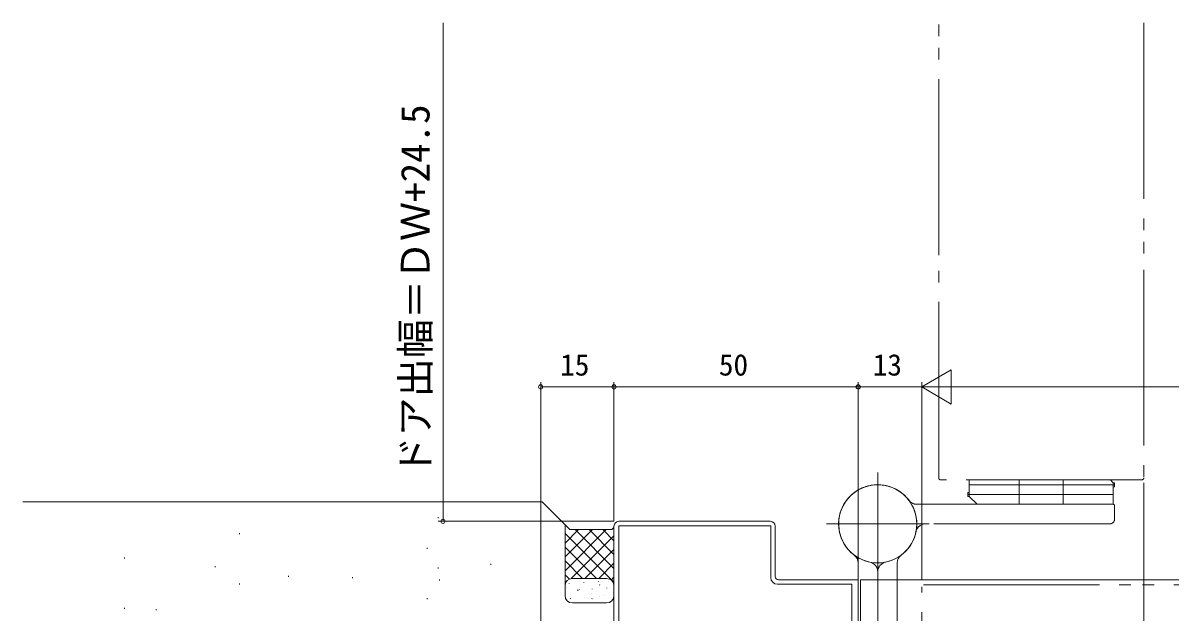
# Model space of a CAD drawing. Units: millimetres, scale not verified. Extents: x -693 to 693, y -1120 to 1122.
# Drawn here: x -122.7 to 112.1, y -776.6 to -656.1 of the extents above; entities that cross this region are included whole.
import ezdxf
from ezdxf.enums import TextEntityAlignment as Align

# ---------------------------------------------------------------- set-up
doc = ezdxf.new("R2010")
doc.units = ezdxf.units.MM
doc.header["$LTSCALE"] = 4
for name, pattern in [('CHAIN2', [12, 9, -1, 1, -1]), ('DASHED3', [4, 3, -1]), ('DOUBLE_CHAIN2', [12.8, 9, -1, 0.6, -0.6, 0.6, -1])]:
    doc.linetypes.add(name, pattern=pattern)
for name, color, linetype, lineweight in [('0-2_YKK_ZWAK', 3, 'Continuous', 9), ('0-3_YKK_11', 3, 'Continuous', 18), ('0-4_YKK_12', 2, 'Continuous', 9), ('0-5_YKK_13', 4, 'Continuous', 9), ('0-6_YKK_D', 6, 'Continuous', 9), ('0-7_YSS_K', 7, 'Continuous', 9)]:
    doc.layers.add(name, color=color, linetype=linetype, lineweight=lineweight)
doc.styles.add('ＭＳ ゴシック', font='')
doc.styles.get('ＭＳ ゴシック').set_extended_font_data('MS Gothic')

msp = doc.modelspace()

# ---------------------------------------------------------------- linework, layer by layer
at = {"layer": '0-2_YKK_ZWAK'}
for p, q in [((-37.724, -757.202), (-37.724, -757.402)), ((-78.381, -760.464), (-78.381, -760.664)), ((-3.342, -759.768), (-11.755, -768.181)), ((-6.171, -759.768), (-11.755, -765.353)), ((-8.999, -759.768), (-11.755, -762.525)), ((-1.744, -770.537), (-11.755, -760.525)), ((-1.743, -767.709), (-9.684, -759.768)), ((-1.743, -764.88), (-6.855, -759.768)), ((-1.743, -762.052), (-4.027, -759.768)), ((-1.851, -761.105), (-10.514, -769.768)), ((-101.973, -765.484), (-101.973, -765.684)), ((-39.982, -763.476), (-39.982, -763.676)), ((-5.34, -769.768), (-11.755, -763.353)), ((-1.743, -763.826), (-7.685, -769.768)), ((-83.401, -767.241), (-83.401, -767.441)), ((-37.724, -767.502), (-37.724, -767.702)), ((-26.932, -766.739), (-26.932, -766.939)), ((-8.169, -769.768), (-11.755, -766.182)), ((-1.743, -766.655), (-4.857, -769.768)), ((-68.342, -769.248), (-68.342, -769.448)), ((-55.292, -769.499), (-55.292, -769.699)), ((-37.473, -770.001), (-37.473, -770.201)), ((-10.867, -769.899), (-11.755, -769.01)), ((-3.244, -769.768), (-10.256, -769.768)), ((-1.744, -769.483), (-2.335, -770.075)), ((-78.381, -770.765), (-78.381, -770.965)), ((-11.756, -771.268), (-11.756, -773.268)), ((-11.537, -771.601), (-11.534, -771.591)), ((-10.889, -770.861), (-10.892, -770.811)), ((-9.177, -772.168), (-9.181, -772.119)), ((-9.101, -772.313), (-9.052, -772.226)), ((-8.885, -772.06), (-8.883, -772.051)), ((-7.906, -770.65), (-7.91, -770.6)), ((-6.195, -771.957), (-6.198, -771.907)), ((-4.924, -770.438), (-4.927, -770.388)), ((-4.672, -771.112), (-4.623, -771.025)), ((-3.212, -771.745), (-3.216, -771.696)), ((-2.888, -770.464), (-2.885, -770.454)), ((-1.828, -772.72), (-1.779, -772.633)), ((-1.744, -773.268), (-1.744, -771.268)), ((-39.982, -773.776), (-39.982, -773.976)), ((-10.674, -773.894), (-10.677, -773.844)), ((-10.256, -774.768), (-3.244, -774.768)), ((-7.691, -773.682), (-7.695, -773.632)), ((-6.327, -772.857), (-6.324, -772.848)), ((-6.257, -773.92), (-6.208, -773.833)), ((-4.709, -773.471), (-4.712, -773.421)), ((-3.662, -773.269), (-3.66, -773.259)), ((-2.999, -774.748), (-3.001, -774.728)), ((-101.973, -775.784), (-101.973, -775.984)), ((-95.447, -776.025), (-95.447, -776.225))]:
    msp.add_line(p, q, dxfattribs=at)
for centre, start, end in [((-10.256, -771.268), 90, 180), ((-3.244, -771.268), 0, 90), ((-10.256, -773.268), 180, 270), ((-3.244, -773.268), 270, 0)]:
    msp.add_arc(centre, 1.5, start, end, dxfattribs=at)
at = {"layer": '0-3_YKK_11'}
for p, q in [((-16.451, -754.06), (-122.743, -754.06)), ((-16.451, -754.06), (-10.746, -759.768)), ((-11.755, -758.768), (-11.755, -771.24)), ((-10.746, -759.768), (-2.182, -759.768)), ((-1.743, -759.33), (-2.182, -759.768))]:
    msp.add_line(p, q, dxfattribs=at)
at = {"layer": '0-4_YKK_12', "linetype": 'CHAIN2'}
for p, q in [((52.256, -769.08), (52.256, -748.08)), ((41.756, -758.58), (62.756, -758.58))]:
    msp.add_line(p, q, dxfattribs=at)
at = {"layer": '0-4_YKK_12'}
for p, q in [((48.756, -770.06), (144.257, -770.06)), ((48.756, -851.06), (48.756, -770.06))]:
    msp.add_line(p, q, dxfattribs=at)
at = {"layer": '0-5_YKK_13', "linetype": 'DOUBLE_CHAIN2'}
for p, q in [((64.737, -703.58), (64.737, -656.08)), ((106.737, -656.08), (106.737, -703.58)), ((64.737, -749.18), (64.737, -706.58)), ((106.737, -706.58), (106.737, -749.18)), ((106.337, -749.58), (65.137, -749.58)), ((70.986, -750.58), (70.986, -749.58)), ((99.886, -749.58), (70.986, -749.58)), ((70.986, -750.58), (70.986, -752.58)), ((81.236, -749.58), (81.236, -754.58)), ((90.236, -749.58), (90.236, -754.58)), ((100.486, -750.18), (99.886, -749.58)), ((100.486, -750.58), (100.486, -750.18)), ((100.486, -750.18), (100.736, -750.18)), ((100.486, -750.58), (100.486, -752.58)), ((100.486, -750.98), (100.736, -750.98)), ((100.736, -750.98), (100.736, -750.18)), ((70.736, -752.18), (70.986, -752.18)), ((70.736, -752.18), (70.736, -752.98)), ((70.986, -752.98), (70.736, -752.98)), ((70.986, -752.98), (70.986, -752.58)), ((70.986, -752.98), (72.586, -754.58)), ((100.486, -754.58), (100.486, -752.58)), ((60.256, -754.58), (100.456, -754.58)), ((100.486, -754.58), (72.586, -754.58)), ((100.756, -754.88), (100.756, -757.58)), ((99.756, -758.58), (62.054, -758.58)), ((61.256, -812.66), (61.256, -771.46)), ((61.656, -771.06), (144.257, -771.06))]:
    msp.add_line(p, q, dxfattribs=at)
at = {"layer": '0-5_YKK_13'}
for p, q in [((48.256, -766.58), (48.256, -806.78)), ((56.256, -766.58), (56.256, -806.78)), ((52.256, -806.08), (52.256, -768.378)), ((52.256, -806.08), (52.256, -768.378))]:
    msp.add_line(p, q, dxfattribs=at)
at = {"layer": '0-5_YKK_13', "linetype": 'DOUBLE_CHAIN2'}
for points in [[(70.986, -750.58), (100.736, -750.58), (70.986, -750.58)], [(100.486, -752.58), (70.736, -752.58), (100.486, -752.58)]]:
    msp.add_lwpolyline(points, dxfattribs=at)
at = {"layer": '0-5_YKK_13'}
for centre, radius, start, end in [((52.256, -758.58), 8, 306.8699, 258.46304), ((52.256, -758.58), 8, 281.53696, 77.29097), ((52.256, -758.58), 8, 125.45054, 233.1301), ((46.256, -766.58), 2, 0, 53.1301), ((58.256, -766.58), 2, 126.8699, 180), ((50.256, -768.378), 2, 0, 78.46304), ((54.256, -768.378), 2, 101.53696, 180)]:
    msp.add_arc(centre, radius, start, end, dxfattribs=at)
at = {"layer": '0-5_YKK_13', "linetype": 'DOUBLE_CHAIN2'}
for centre, radius, start, end in [((52.256, -758.58), 8, 36.8699, 348.46304), ((65.137, -749.18), 0.4, 180, 270), ((106.337, -749.18), 0.4, 270, 360), ((60.256, -752.58), 2, 216.8699, 270), ((100.456, -754.88), 0.3, 0, 90), ((99.756, -757.58), 1, 270, 0), ((62.054, -760.58), 2, 90, 168.46304)]:
    msp.add_arc(centre, radius, start, end, dxfattribs=at)
at = {"layer": '0-5_YKK_13', "linetype": 'DASHED3'}
msp.add_arc((52.256, -758.58), 8, 77.29097, 125.45054, dxfattribs=at)
at = {"layer": '0-6_YKK_D'}
for p, q in [((-36.744, -758.06), (-36.744, -656.08)), ((61.256, -730.56), (67.319, -727.06)), ((67.319, -734.06), (67.319, -727.06)), ((-16.744, -821.48), (-16.744, -729.56)), ((-1.744, -758.06), (-1.744, -729.56)), ((-1.744, -758.06), (-1.744, -729.56)), ((48.256, -755.06), (48.256, -729.56)), ((48.256, -769.36), (48.256, -729.56)), ((61.256, -770.06), (61.256, -729.56)), ((61.256, -770.06), (61.256, -729.56)), ((-1.744, -730.56), (-16.744, -730.56)), ((-1.744, -730.56), (48.256, -730.56)), ((61.256, -730.56), (48.256, -730.56)), ((61.256, -730.56), (67.319, -734.06)), ((61.256, -730.56), (73.381, -730.56)), ((68.256, -730.56), (253.256, -730.56)), ((106.737, -750.18), (106.737, -928.56)), ((106.737, -750.18), (106.737, -928.56)), ((106.737, -750.18), (106.737, -928.56)), ((106.737, -750.18), (106.737, -888.56)), ((-1.744, -758.06), (-37.744, -758.06))]:
    msp.add_line(p, q, dxfattribs=at)
for centre in [(-16.744, -730.56), (-1.744, -730.56), (-1.744, -730.56), (48.256, -730.56), (48.256, -730.56), (-36.744, -758.06)]:
    msp.add_circle(centre, 0.425, dxfattribs=at)
at = {"layer": '0-7_YSS_K'}
for p, q in [((30.256, -758.06), (-0.744, -758.06)), ((-1.744, -759.06), (-1.744, -823.16)), ((31.256, -769.36), (31.256, -759.06))]:
    msp.add_line(p, q, dxfattribs=at)
for points in [[(-1.744, -759.06), (-1.744, -823.16)], [(-0.744, -823.16), (-0.744, -758.96), (30.356, -758.96), (30.356, -769.56)], [(47.156, -818.26), (48.256, -818.26), (48.256, -770.06), (31.956, -770.06)], [(31.756, -770.96), (46.956, -770.96), (46.956, -813.36), (42.056, -813.36)]]:
    msp.add_lwpolyline(points, dxfattribs=at)
for centre, radius, start, end in [((-0.744, -759.06), 1, 90.00001, 179.99999), ((30.256, -759.06), 1, 0.00001, 89.99999), ((31.756, -769.56), 1.4, 180.00001, 269.99999), ((31.956, -769.36), 0.7, 180.00001, 269.99999)]:
    msp.add_arc(centre, radius, start, end, dxfattribs=at)

# ---------------------------------------------------------------- texts
at = {"layer": '0-6_YKK_D', "style": 'ＭＳ ゴシック'}
msp.add_text('ドア出幅＝ＤＷ+24.5', height=5.865, rotation=90, dxfattribs=at).set_placement((-37.744, -748.701), align=Align.BOTTOM_LEFT)
for s, p in [('15', (-12.764, -729.56)), ('50', (19.736, -729.56)), ('13', (51.236, -729.56))]:
    msp.add_text(s, height=4.399, dxfattribs=at).set_placement(p, align=Align.BOTTOM_LEFT)

doc.saveas('drawing.dxf')
